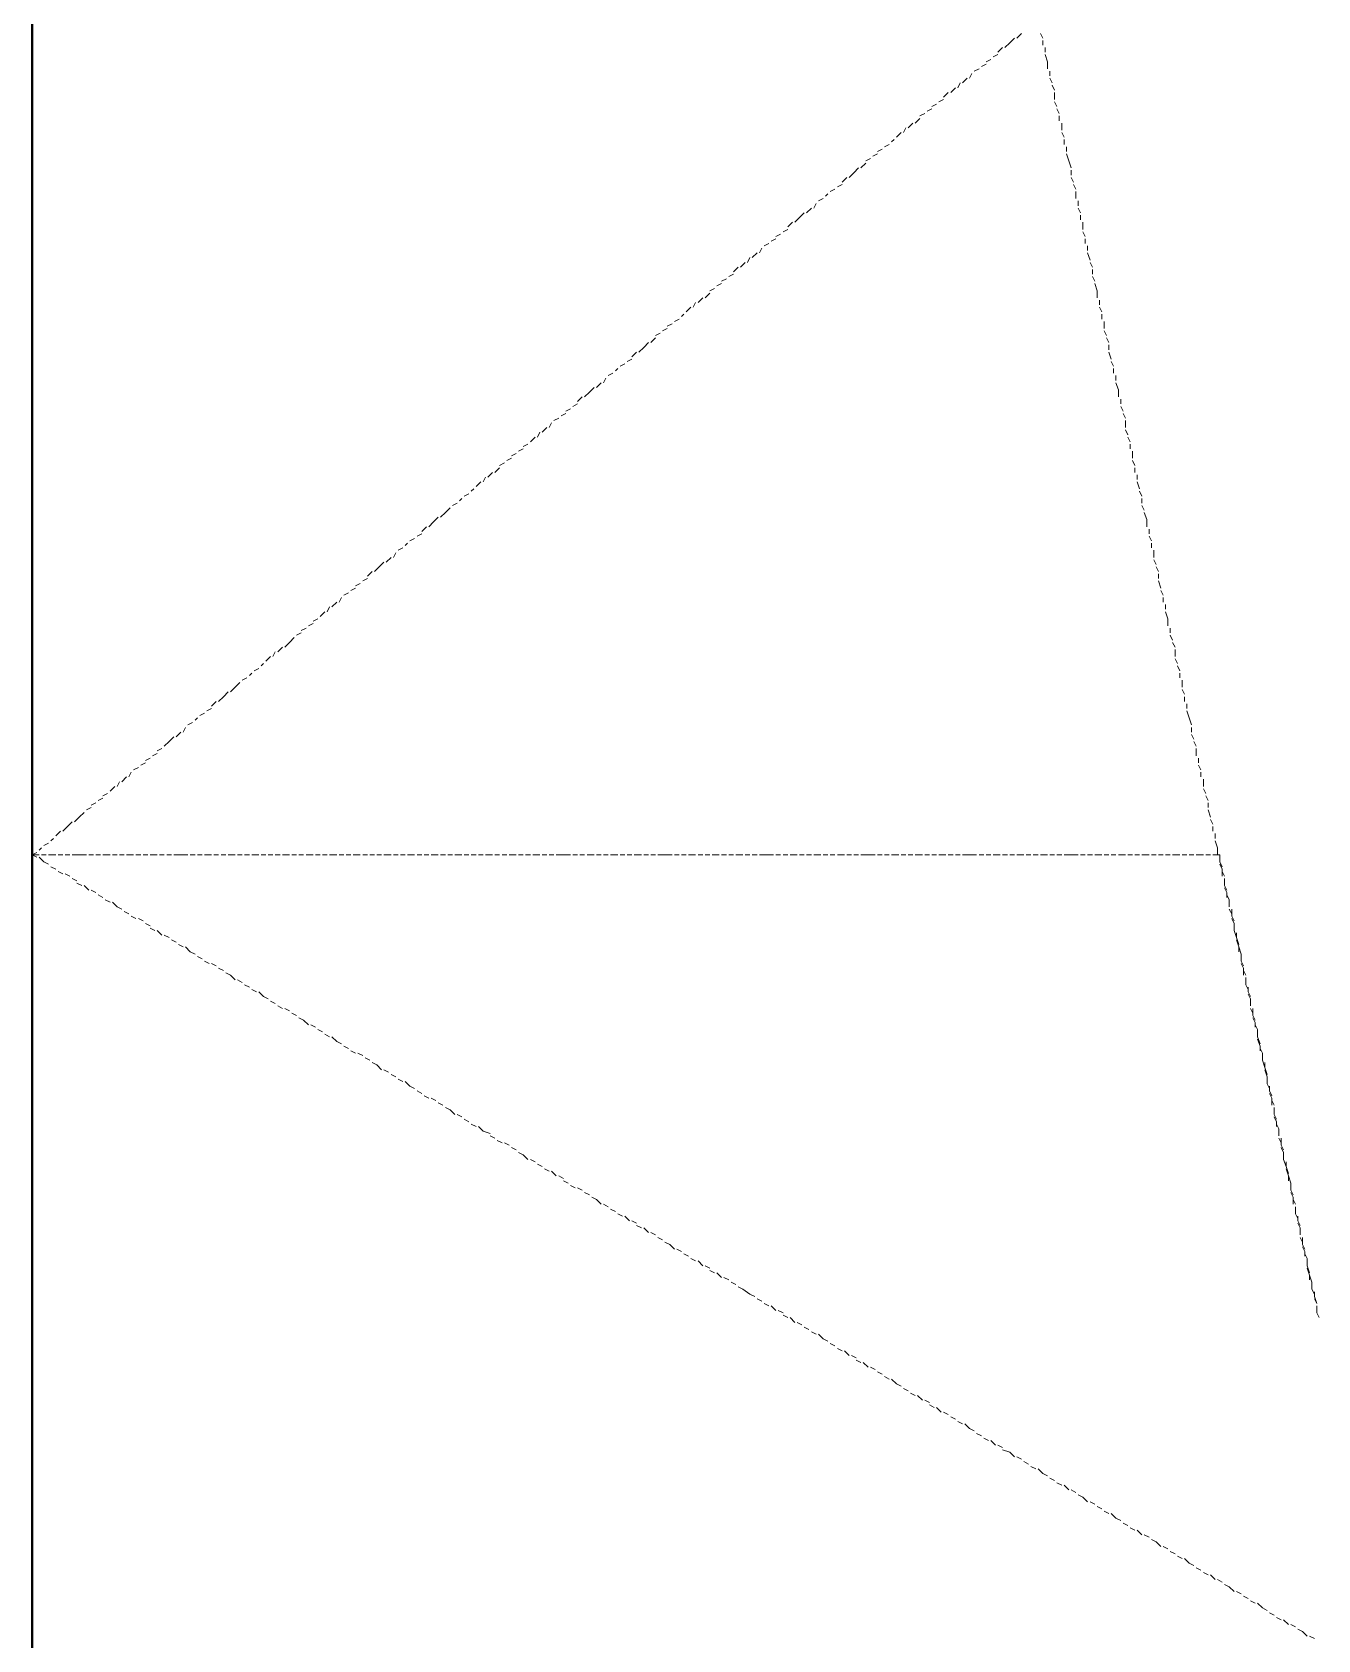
# Model space of a CAD drawing. Extents: x 8 to 21351, y 0 to 420.
# Drawn here: x 15782.57 to 15794.1, y 354.45 to 368.86 of the extents above; entities that cross this region are included whole.
import ezdxf

# ---------------------------------------------------------------- set-up
doc = ezdxf.new("R2010")
doc.units = 0

msp = doc.modelspace()

# ---------------------------------------------------------------- linework, layer by layer
at = {"color": 7, "lineweight": 40}
msp.add_line((15782.573, 397.743), (15782.573, 310.219), dxfattribs=at)
at = {"color": 7, "lineweight": 25}
for p, q in [((15782.573, 381.593), (15782.573, 361.59)), ((15782.573, 360.087), (15782.573, 359.071)), ((15782.573, 356.193), (15782.573, 358.119)), ((15782.573, 357.568), (15782.573, 337.566))]:
    msp.add_line(p, q, dxfattribs=at)
at = {"color": 7, "lineweight": 5}
for p, q in [((15782.573, 368.808), (15782.573, 368.85)), ((15782.573, 368.745), (15782.573, 368.787)), ((15782.573, 368.66), (15782.573, 368.723)), ((15791.273, 368.723), (15791.23, 368.681)), ((15791.336, 368.766), (15791.294, 368.723)), ((15791.378, 368.808), (15791.336, 368.766)), ((15791.442, 368.85), (15791.4, 368.808)), ((15791.632, 368.808), (15791.611, 368.85)), ((15791.632, 368.745), (15791.632, 368.787)), ((15791.654, 368.681), (15791.654, 368.723)), ((15782.573, 368.596), (15782.573, 368.66)), ((15791.167, 368.617), (15791.124, 368.596)), ((15791.23, 368.66), (15791.188, 368.639)), ((15791.675, 368.596), (15791.654, 368.66)), ((15791.675, 368.533), (15791.675, 368.596)), ((15782.573, 368.533), (15782.573, 368.575)), ((15782.573, 368.469), (15782.573, 368.512)), ((15782.573, 368.385), (15782.573, 368.448)), ((15790.955, 368.448), (15790.913, 368.406)), ((15790.997, 368.49), (15790.976, 368.448)), ((15791.061, 368.533), (15791.019, 368.512)), ((15791.124, 368.575), (15791.082, 368.554)), ((15791.696, 368.469), (15791.696, 368.512)), ((15791.717, 368.406), (15791.696, 368.448)), ((15782.573, 368.321), (15782.573, 368.363)), ((15782.573, 368.258), (15782.573, 368.3)), ((15790.786, 368.321), (15790.743, 368.279)), ((15790.849, 368.363), (15790.807, 368.321)), ((15790.892, 368.406), (15790.87, 368.363)), ((15791.738, 368.342), (15791.717, 368.385)), ((15791.738, 368.258), (15791.738, 368.321)), ((15782.573, 368.173), (15782.573, 368.236)), ((15782.573, 368.11), (15782.573, 368.152)), ((15790.638, 368.173), (15790.595, 368.152)), ((15790.68, 368.215), (15790.638, 368.194)), ((15790.743, 368.258), (15790.701, 368.236)), ((15791.759, 368.194), (15791.738, 368.236)), ((15791.781, 368.131), (15791.759, 368.173)), ((15782.573, 368.046), (15782.573, 368.088)), ((15782.573, 367.961), (15782.573, 368.025)), ((15790.405, 368.004), (15790.384, 367.961)), ((15790.468, 368.046), (15790.426, 368.004)), ((15790.532, 368.088), (15790.489, 368.046)), ((15790.574, 368.131), (15790.532, 368.11)), ((15791.781, 368.067), (15791.781, 368.11)), ((15791.802, 367.983), (15791.802, 368.046)), ((15782.573, 367.898), (15782.573, 367.94)), ((15782.573, 367.834), (15782.573, 367.877)), ((15790.299, 367.898), (15790.278, 367.877)), ((15790.362, 367.961), (15790.32, 367.919)), ((15791.823, 367.919), (15791.802, 367.961)), ((15791.823, 367.855), (15791.823, 367.898)), ((15782.573, 367.75), (15782.573, 367.813)), ((15782.573, 367.686), (15782.573, 367.75)), ((15790.087, 367.728), (15790.045, 367.707)), ((15790.151, 367.771), (15790.108, 367.75)), ((15790.193, 367.813), (15790.151, 367.792)), ((15790.257, 367.855), (15790.214, 367.834)), ((15791.844, 367.792), (15791.844, 367.834)), ((15791.865, 367.707), (15791.844, 367.771)), ((15782.573, 367.623), (15782.573, 367.665)), ((15782.573, 367.559), (15782.573, 367.601)), ((15789.939, 367.601), (15789.897, 367.559)), ((15789.981, 367.644), (15789.939, 367.601)), ((15790.045, 367.686), (15790.003, 367.644)), ((15791.886, 367.644), (15791.865, 367.707)), ((15791.886, 367.58), (15791.886, 367.623)), ((15782.573, 367.474), (15782.573, 367.538)), ((15782.573, 367.411), (15782.573, 367.453)), ((15789.77, 367.453), (15789.727, 367.432)), ((15789.833, 367.496), (15789.791, 367.474)), ((15789.876, 367.559), (15789.833, 367.517)), ((15791.908, 367.517), (15791.886, 367.559)), ((15791.929, 367.453), (15791.908, 367.496)), ((15791.929, 367.369), (15791.929, 367.432)), ((15782.573, 367.348), (15782.573, 367.39)), ((15782.573, 367.263), (15782.573, 367.326)), ((15789.558, 367.284), (15789.516, 367.242)), ((15789.6, 367.326), (15789.579, 367.284)), ((15789.664, 367.369), (15789.622, 367.348)), ((15789.706, 367.411), (15789.685, 367.39)), ((15791.95, 367.305), (15791.95, 367.348)), ((15791.971, 367.242), (15791.95, 367.284)), ((15782.573, 367.199), (15782.573, 367.242)), ((15782.573, 367.136), (15782.573, 367.178)), ((15789.389, 367.157), (15789.346, 367.115)), ((15789.452, 367.199), (15789.41, 367.157)), ((15789.495, 367.242), (15789.452, 367.199)), ((15791.971, 367.178), (15791.971, 367.221)), ((15791.992, 367.093), (15791.992, 367.157)), ((15782.573, 367.051), (15782.573, 367.115)), ((15782.573, 366.988), (15782.573, 367.03)), ((15789.241, 367.009), (15789.198, 366.988)), ((15789.283, 367.051), (15789.241, 367.03)), ((15789.346, 367.093), (15789.304, 367.072)), ((15792.013, 367.03), (15791.992, 367.072)), ((15792.013, 366.966), (15792.013, 367.009)), ((15782.573, 366.924), (15782.573, 366.966)), ((15782.573, 366.839), (15782.573, 366.903)), ((15789.071, 366.882), (15789.029, 366.839)), ((15789.114, 366.924), (15789.092, 366.882)), ((15789.177, 366.966), (15789.135, 366.945)), ((15792.035, 366.903), (15792.035, 366.945)), ((15792.056, 366.818), (15792.035, 366.882)), ((15782.573, 366.776), (15782.573, 366.839)), ((15782.573, 366.712), (15782.573, 366.755)), ((15788.902, 366.755), (15788.86, 366.712)), ((15788.965, 366.797), (15788.923, 366.755)), ((15789.008, 366.839), (15788.987, 366.797)), ((15792.077, 366.755), (15792.056, 366.797)), ((15792.077, 366.691), (15792.077, 366.734)), ((15782.573, 366.649), (15782.573, 366.691)), ((15782.573, 366.564), (15782.573, 366.628)), ((15788.69, 366.564), (15788.648, 366.543)), ((15788.754, 366.607), (15788.711, 366.585)), ((15788.796, 366.649), (15788.754, 366.628)), ((15788.86, 366.691), (15788.817, 366.67)), ((15792.098, 366.628), (15792.077, 366.67)), ((15792.119, 366.543), (15792.098, 366.607)), ((15782.573, 366.501), (15782.573, 366.543)), ((15782.573, 366.437), (15782.573, 366.48)), ((15788.521, 366.437), (15788.5, 366.395)), ((15788.584, 366.48), (15788.542, 366.437)), ((15788.648, 366.522), (15788.606, 366.48)), ((15792.119, 366.48), (15792.119, 366.543)), ((15792.14, 366.416), (15792.14, 366.459)), ((15782.573, 366.353), (15782.573, 366.416)), ((15782.573, 366.289), (15782.573, 366.332)), ((15788.373, 366.289), (15788.33, 366.268)), ((15788.415, 366.332), (15788.394, 366.31)), ((15788.479, 366.395), (15788.436, 366.353)), ((15792.162, 366.353), (15792.14, 366.395)), ((15792.162, 366.289), (15792.162, 366.332)), ((15782.573, 366.226), (15782.573, 366.268)), ((15782.573, 366.141), (15782.573, 366.204)), ((15788.203, 366.162), (15788.161, 366.141)), ((15788.267, 366.204), (15788.225, 366.183)), ((15788.309, 366.247), (15788.267, 366.226)), ((15792.183, 366.204), (15792.183, 366.268)), ((15792.204, 366.141), (15792.183, 366.183)), ((15782.573, 366.077), (15782.573, 366.12)), ((15782.573, 366.014), (15782.573, 366.056)), ((15782.573, 365.929), (15782.573, 365.993)), ((15787.992, 365.993), (15787.949, 365.95)), ((15788.055, 366.035), (15788.013, 365.993)), ((15788.098, 366.077), (15788.055, 366.035)), ((15788.161, 366.12), (15788.119, 366.077)), ((15792.225, 366.077), (15792.204, 366.12)), ((15792.225, 366.014), (15792.225, 366.056)), ((15792.246, 365.929), (15792.225, 365.993)), ((15782.573, 365.866), (15782.573, 365.929)), ((15782.573, 365.802), (15782.573, 365.845)), ((15787.822, 365.845), (15787.801, 365.824)), ((15787.886, 365.887), (15787.844, 365.866)), ((15787.949, 365.929), (15787.907, 365.908)), ((15792.267, 365.866), (15792.246, 365.908)), ((15792.267, 365.802), (15792.267, 365.845)), ((15782.573, 365.739), (15782.573, 365.781)), ((15782.573, 365.654), (15782.573, 365.718)), ((15787.674, 365.718), (15787.632, 365.675)), ((15787.717, 365.76), (15787.695, 365.718)), ((15787.78, 365.802), (15787.738, 365.781)), ((15792.289, 365.739), (15792.289, 365.781)), ((15792.31, 365.654), (15792.289, 365.718)), ((15782.573, 365.591), (15782.573, 365.633)), ((15782.573, 365.527), (15782.573, 365.569)), ((15787.505, 365.591), (15787.463, 365.548)), ((15787.568, 365.633), (15787.526, 365.591)), ((15787.611, 365.675), (15787.568, 365.633)), ((15792.31, 365.591), (15792.31, 365.654)), ((15792.331, 365.527), (15792.331, 365.569)), ((15782.573, 365.442), (15782.573, 365.506)), ((15782.573, 365.379), (15782.573, 365.421)), ((15787.357, 365.442), (15787.314, 365.421)), ((15787.399, 365.485), (15787.357, 365.464)), ((15787.463, 365.527), (15787.42, 365.506)), ((15792.352, 365.464), (15792.331, 365.506)), ((15792.373, 365.4), (15792.352, 365.442)), ((15782.573, 365.315), (15782.573, 365.358)), ((15782.573, 365.231), (15782.573, 365.294)), ((15787.124, 365.273), (15787.103, 365.231)), ((15787.187, 365.315), (15787.145, 365.273)), ((15787.23, 365.358), (15787.209, 365.315)), ((15787.293, 365.4), (15787.251, 365.379)), ((15792.373, 365.315), (15792.373, 365.379)), ((15792.394, 365.252), (15792.373, 365.294)), ((15782.573, 365.167), (15782.573, 365.21)), ((15782.573, 365.104), (15782.573, 365.146)), ((15786.976, 365.125), (15786.933, 365.104)), ((15787.018, 365.167), (15786.976, 365.146)), ((15787.082, 365.231), (15787.039, 365.188)), ((15792.416, 365.188), (15792.394, 365.231)), ((15792.416, 365.125), (15792.416, 365.167)), ((15782.573, 365.019), (15782.573, 365.083)), ((15782.573, 364.956), (15782.573, 365.019)), ((15786.806, 364.998), (15786.764, 364.977)), ((15786.87, 365.04), (15786.828, 365.019)), ((15786.912, 365.083), (15786.87, 365.062)), ((15792.437, 365.04), (15792.437, 365.104)), ((15792.458, 364.977), (15792.437, 365.019)), ((15782.573, 364.892), (15782.573, 364.935)), ((15782.573, 364.829), (15782.573, 364.871)), ((15786.637, 364.871), (15786.616, 364.829)), ((15786.701, 364.913), (15786.658, 364.871)), ((15786.764, 364.956), (15786.722, 364.913)), ((15792.458, 364.913), (15792.458, 364.956)), ((15792.479, 364.85), (15792.479, 364.892)), ((15782.573, 364.744), (15782.573, 364.807)), ((15782.573, 364.68), (15782.573, 364.723)), ((15786.489, 364.723), (15786.447, 364.702)), ((15786.531, 364.765), (15786.51, 364.744)), ((15786.595, 364.829), (15786.552, 364.786)), ((15792.5, 364.765), (15792.479, 364.829)), ((15792.521, 364.702), (15792.5, 364.744)), ((15782.573, 364.617), (15782.573, 364.659)), ((15782.573, 364.532), (15782.573, 364.596)), ((15786.277, 364.553), (15786.235, 364.511)), ((15786.32, 364.596), (15786.277, 364.553)), ((15786.383, 364.638), (15786.341, 364.617)), ((15786.425, 364.68), (15786.404, 364.659)), ((15792.521, 364.638), (15792.521, 364.68)), ((15792.543, 364.575), (15792.521, 364.617)), ((15792.564, 364.49), (15792.543, 364.553)), ((15782.573, 364.469), (15782.573, 364.511)), ((15782.573, 364.405), (15782.573, 364.448)), ((15786.108, 364.426), (15786.066, 364.384)), ((15786.171, 364.469), (15786.129, 364.426)), ((15786.214, 364.511), (15786.171, 364.469)), ((15792.564, 364.426), (15792.564, 364.49)), ((15792.585, 364.363), (15792.585, 364.405)), ((15782.573, 364.321), (15782.573, 364.384)), ((15782.573, 364.257), (15782.573, 364.299)), ((15785.939, 364.278), (15785.917, 364.257)), ((15786.002, 364.321), (15785.96, 364.299)), ((15786.066, 364.363), (15786.023, 364.342)), ((15792.606, 364.299), (15792.585, 364.342)), ((15792.606, 364.236), (15792.606, 364.278)), ((15782.573, 364.194), (15782.573, 364.236)), ((15782.573, 364.109), (15782.573, 364.173)), ((15785.79, 364.151), (15785.748, 364.109)), ((15785.833, 364.194), (15785.812, 364.151)), ((15785.896, 364.236), (15785.854, 364.215)), ((15792.627, 364.151), (15792.627, 364.215)), ((15792.648, 364.088), (15792.627, 364.13)), ((15782.573, 364.046), (15782.573, 364.109)), ((15782.573, 363.982), (15782.573, 364.024)), ((15785.621, 364.024), (15785.579, 363.982)), ((15785.685, 364.067), (15785.642, 364.024)), ((15785.727, 364.109), (15785.685, 364.067)), ((15792.67, 364.024), (15792.648, 364.067)), ((15792.67, 363.961), (15792.67, 364.003)), ((15782.573, 363.918), (15782.573, 363.961)), ((15782.573, 363.834), (15782.573, 363.897)), ((15785.409, 363.834), (15785.367, 363.813)), ((15785.473, 363.876), (15785.431, 363.855)), ((15785.515, 363.918), (15785.473, 363.897)), ((15785.579, 363.961), (15785.536, 363.94)), ((15792.691, 363.876), (15792.67, 363.94)), ((15792.712, 363.813), (15792.691, 363.855)), ((15782.573, 363.77), (15782.573, 363.813)), ((15782.573, 363.707), (15782.573, 363.749)), ((15782.573, 363.622), (15782.573, 363.686)), ((15785.24, 363.707), (15785.219, 363.664)), ((15785.304, 363.749), (15785.261, 363.707)), ((15785.346, 363.791), (15785.325, 363.749)), ((15792.712, 363.749), (15792.712, 363.791)), ((15792.733, 363.686), (15792.733, 363.728)), ((15782.573, 363.559), (15782.573, 363.601)), ((15782.573, 363.495), (15782.573, 363.538)), ((15785.092, 363.559), (15785.05, 363.538)), ((15785.134, 363.601), (15785.092, 363.58)), ((15785.198, 363.664), (15785.155, 363.622)), ((15792.754, 363.601), (15792.733, 363.664)), ((15792.754, 363.538), (15792.754, 363.601)), ((15782.573, 363.41), (15782.573, 363.474)), ((15784.923, 363.432), (15784.88, 363.389)), ((15784.986, 363.474), (15784.944, 363.453)), ((15785.028, 363.516), (15784.986, 363.495)), ((15792.775, 363.474), (15792.775, 363.516)), ((15792.797, 363.41), (15792.775, 363.453)), ((15782.573, 363.347), (15782.573, 363.389)), ((15782.573, 363.283), (15782.573, 363.326)), ((15782.573, 363.199), (15782.573, 363.262)), ((15784.711, 363.262), (15784.669, 363.22)), ((15784.753, 363.305), (15784.732, 363.262)), ((15784.817, 363.347), (15784.774, 363.305)), ((15784.88, 363.389), (15784.838, 363.347)), ((15792.818, 363.347), (15792.797, 363.389)), ((15792.818, 363.262), (15792.818, 363.326)), ((15782.573, 363.135), (15782.573, 363.199)), ((15782.573, 363.072), (15782.573, 363.114)), ((15784.542, 363.114), (15784.52, 363.093)), ((15784.605, 363.156), (15784.563, 363.135)), ((15784.647, 363.199), (15784.626, 363.178)), ((15792.839, 363.199), (15792.818, 363.241)), ((15792.86, 363.135), (15792.839, 363.178)), ((15792.86, 363.072), (15792.86, 363.114)), ((15782.573, 363.008), (15782.573, 363.051)), ((15782.573, 362.924), (15782.573, 362.987)), ((15784.393, 362.987), (15784.351, 362.945)), ((15784.436, 363.029), (15784.393, 362.987)), ((15784.499, 363.072), (15784.457, 363.051)), ((15792.881, 362.987), (15792.881, 363.051)), ((15792.902, 362.924), (15792.881, 362.966)), ((15782.573, 362.86), (15782.573, 362.902)), ((15782.573, 362.797), (15782.573, 362.839)), ((15784.224, 362.86), (15784.182, 362.818)), ((15784.288, 362.902), (15784.245, 362.86)), ((15784.33, 362.945), (15784.288, 362.902)), ((15792.902, 362.86), (15792.902, 362.902)), ((15792.924, 362.797), (15792.924, 362.839)), ((15782.573, 362.712), (15782.573, 362.776)), ((15782.573, 362.649), (15782.573, 362.691)), ((15784.012, 362.67), (15783.97, 362.649)), ((15784.055, 362.712), (15784.034, 362.691)), ((15784.118, 362.754), (15784.076, 362.733)), ((15784.182, 362.797), (15784.139, 362.776)), ((15792.945, 362.712), (15792.924, 362.776)), ((15792.966, 362.649), (15792.945, 362.712)), ((15782.573, 362.585), (15782.573, 362.627)), ((15782.573, 362.5), (15782.573, 362.564)), ((15783.843, 362.543), (15783.801, 362.5)), ((15783.907, 362.585), (15783.864, 362.543)), ((15783.949, 362.627), (15783.928, 362.585)), ((15792.966, 362.585), (15792.966, 362.627)), ((15792.987, 362.521), (15792.966, 362.564)), ((15782.573, 362.437), (15782.573, 362.479)), ((15782.573, 362.373), (15782.573, 362.416)), ((15783.695, 362.394), (15783.653, 362.373)), ((15783.737, 362.437), (15783.695, 362.416)), ((15783.801, 362.5), (15783.758, 362.458)), ((15793.008, 362.458), (15792.987, 362.5)), ((15793.008, 362.373), (15793.008, 362.437)), ((15782.573, 362.289), (15782.573, 362.352)), ((15782.573, 362.225), (15782.573, 362.289)), ((15783.526, 362.267), (15783.483, 362.246)), ((15783.589, 362.31), (15783.547, 362.289)), ((15783.631, 362.352), (15783.589, 362.331)), ((15793.029, 362.31), (15793.029, 362.352)), ((15793.051, 362.246), (15793.029, 362.289)), ((15782.573, 362.162), (15782.573, 362.204)), ((15782.573, 362.098), (15782.573, 362.14)), ((15783.314, 362.098), (15783.272, 362.056)), ((15783.356, 362.14), (15783.335, 362.098)), ((15783.42, 362.183), (15783.377, 362.14)), ((15783.462, 362.225), (15783.441, 362.183)), ((15793.051, 362.183), (15793.051, 362.225)), ((15793.072, 362.098), (15793.072, 362.162)), ((15782.573, 362.014), (15782.573, 362.077)), ((15782.573, 361.95), (15782.573, 361.992)), ((15783.145, 361.95), (15783.102, 361.929)), ((15783.208, 361.992), (15783.166, 361.971)), ((15783.25, 362.035), (15783.208, 362.014)), ((15793.093, 362.035), (15793.072, 362.077)), ((15793.114, 361.971), (15793.093, 362.014)), ((15793.114, 361.908), (15793.114, 361.95)), ((15782.573, 361.887), (15782.573, 361.929)), ((15782.573, 361.802), (15782.573, 361.865)), ((15782.996, 361.823), (15782.954, 361.781)), ((15783.039, 361.865), (15782.996, 361.823)), ((15783.102, 361.908), (15783.06, 361.887)), ((15793.135, 361.823), (15793.114, 361.887)), ((15782.573, 361.738), (15782.573, 361.781)), ((15782.573, 361.675), (15782.573, 361.717)), ((15782.827, 361.696), (15782.785, 361.654)), ((15782.891, 361.738), (15782.848, 361.696)), ((15782.933, 361.781), (15782.891, 361.738)), ((15793.156, 361.76), (15793.135, 361.802)), ((15793.156, 361.696), (15793.156, 361.738)), ((15793.178, 361.632), (15793.178, 361.675)), ((15782.573, 361.59), (15782.573, 361.654)), ((15782.573, 361.527), (15782.573, 361.569)), ((15782.658, 361.548), (15782.637, 361.527)), ((15782.721, 361.59), (15782.679, 361.569)), ((15782.764, 361.632), (15782.742, 361.611)), ((15793.199, 361.548), (15793.178, 361.611)), ((15793.199, 361.484), (15793.199, 361.548)), ((15782.615, 361.505), (15782.573, 361.484)), ((15782.573, 361.463), (15782.573, 361.505)), ((15782.573, 361.484), (15782.637, 361.484)), ((15782.573, 361.484), (15782.615, 361.463)), ((15782.573, 361.378), (15782.573, 361.442)), ((15782.573, 361.315), (15782.573, 361.378)), ((15782.637, 361.463), (15782.679, 361.421)), ((15782.658, 361.484), (15782.7, 361.484)), ((15782.679, 361.421), (15782.721, 361.4)), ((15782.721, 361.484), (15782.785, 361.484)), ((15782.742, 361.378), (15782.785, 361.357)), ((15782.806, 361.484), (15782.848, 361.484)), ((15782.869, 361.484), (15782.912, 361.484)), ((15782.933, 361.484), (15782.996, 361.484)), ((15782.996, 361.484), (15783.06, 361.484)), ((15783.081, 361.484), (15783.123, 361.484)), ((15783.145, 361.484), (15783.187, 361.484)), ((15783.208, 361.484), (15783.272, 361.484)), ((15783.293, 361.484), (15783.335, 361.484)), ((15783.356, 361.484), (15783.399, 361.484)), ((15783.42, 361.484), (15783.483, 361.484)), ((15783.504, 361.484), (15783.547, 361.484)), ((15783.568, 361.484), (15783.61, 361.484)), ((15783.631, 361.484), (15783.695, 361.484)), ((15783.716, 361.484), (15783.758, 361.484)), ((15783.78, 361.484), (15783.822, 361.484)), ((15783.843, 361.484), (15783.907, 361.484)), ((15783.907, 361.484), (15783.97, 361.484)), ((15783.991, 361.484), (15784.034, 361.484)), ((15784.055, 361.484), (15784.097, 361.484)), ((15784.118, 361.484), (15784.182, 361.484)), ((15784.203, 361.484), (15784.245, 361.484)), ((15784.266, 361.484), (15784.309, 361.484)), ((15784.33, 361.484), (15784.393, 361.484)), ((15784.415, 361.484), (15784.457, 361.484)), ((15784.478, 361.484), (15784.52, 361.484)), ((15784.542, 361.484), (15784.605, 361.484)), ((15784.626, 361.484), (15784.669, 361.484)), ((15784.69, 361.484), (15784.732, 361.484)), ((15784.753, 361.484), (15784.796, 361.484)), ((15784.817, 361.484), (15784.88, 361.484)), ((15784.901, 361.484), (15784.944, 361.484)), ((15784.965, 361.484), (15785.007, 361.484)), ((15785.028, 361.484), (15785.092, 361.484)), ((15785.113, 361.484), (15785.155, 361.484)), ((15785.177, 361.484), (15785.219, 361.484)), ((15785.24, 361.484), (15785.304, 361.484)), ((15785.325, 361.484), (15785.367, 361.484)), ((15785.388, 361.484), (15785.431, 361.484)), ((15785.452, 361.484), (15785.515, 361.484)), ((15785.536, 361.484), (15785.579, 361.484)), ((15785.6, 361.484), (15785.642, 361.484)), ((15785.663, 361.484), (15785.706, 361.484)), ((15785.727, 361.484), (15785.79, 361.484)), ((15785.812, 361.484), (15785.854, 361.484)), ((15785.875, 361.484), (15785.917, 361.484)), ((15785.939, 361.484), (15786.002, 361.484)), ((15786.023, 361.484), (15786.066, 361.484)), ((15786.087, 361.484), (15786.129, 361.484)), ((15786.15, 361.484), (15786.214, 361.484)), ((15786.235, 361.484), (15786.277, 361.484)), ((15786.298, 361.484), (15786.341, 361.484)), ((15786.362, 361.484), (15786.425, 361.484)), ((15786.447, 361.484), (15786.489, 361.484)), ((15786.51, 361.484), (15786.552, 361.484)), ((15786.574, 361.484), (15786.616, 361.484)), ((15786.637, 361.484), (15786.701, 361.484)), ((15786.722, 361.484), (15786.764, 361.484)), ((15786.785, 361.484), (15786.828, 361.484)), ((15786.849, 361.484), (15786.912, 361.484)), ((15786.933, 361.484), (15786.976, 361.484)), ((15786.997, 361.484), (15787.039, 361.484)), ((15787.06, 361.484), (15787.124, 361.484)), ((15787.145, 361.484), (15787.187, 361.484)), ((15787.209, 361.484), (15787.251, 361.484)), ((15787.272, 361.484), (15787.336, 361.484)), ((15787.336, 361.484), (15787.399, 361.484)), ((15787.42, 361.484), (15787.463, 361.484)), ((15787.484, 361.484), (15787.526, 361.484)), ((15787.547, 361.484), (15787.611, 361.484)), ((15787.632, 361.484), (15787.674, 361.484)), ((15787.695, 361.484), (15787.738, 361.484)), ((15787.759, 361.484), (15787.822, 361.484)), ((15787.844, 361.484), (15787.886, 361.484)), ((15787.907, 361.484), (15787.949, 361.484)), ((15787.971, 361.484), (15788.034, 361.484)), ((15788.055, 361.484), (15788.098, 361.484)), ((15788.119, 361.484), (15788.161, 361.484)), ((15788.182, 361.484), (15788.246, 361.484)), ((15788.246, 361.484), (15788.309, 361.484)), ((15788.33, 361.484), (15788.373, 361.484)), ((15788.394, 361.484), (15788.436, 361.484)), ((15788.457, 361.484), (15788.521, 361.484)), ((15788.542, 361.484), (15788.584, 361.484)), ((15788.606, 361.484), (15788.648, 361.484)), ((15788.669, 361.484), (15788.733, 361.484)), ((15788.754, 361.484), (15788.796, 361.484)), ((15788.817, 361.484), (15788.86, 361.484)), ((15788.881, 361.484), (15788.944, 361.484)), ((15788.965, 361.484), (15789.008, 361.484)), ((15789.029, 361.484), (15789.071, 361.484)), ((15789.092, 361.484), (15789.156, 361.484)), ((15789.156, 361.484), (15789.219, 361.484)), ((15789.241, 361.484), (15789.283, 361.484)), ((15789.304, 361.484), (15789.346, 361.484)), ((15789.368, 361.484), (15789.431, 361.484)), ((15789.452, 361.484), (15789.495, 361.484)), ((15789.516, 361.484), (15789.558, 361.484)), ((15789.579, 361.484), (15789.643, 361.484)), ((15789.664, 361.484), (15789.706, 361.484)), ((15789.727, 361.484), (15789.77, 361.484)), ((15789.791, 361.484), (15789.854, 361.484)), ((15789.876, 361.484), (15789.918, 361.484)), ((15789.939, 361.484), (15789.981, 361.484)), ((15790.003, 361.484), (15790.066, 361.484)), ((15790.066, 361.484), (15790.13, 361.484)), ((15790.151, 361.484), (15790.193, 361.484)), ((15790.214, 361.484), (15790.257, 361.484)), ((15790.278, 361.484), (15790.341, 361.484)), ((15790.362, 361.484), (15790.405, 361.484)), ((15790.426, 361.484), (15790.468, 361.484)), ((15790.489, 361.484), (15790.553, 361.484)), ((15790.574, 361.484), (15790.616, 361.484)), ((15790.638, 361.484), (15790.68, 361.484)), ((15790.701, 361.484), (15790.765, 361.484)), ((15790.786, 361.484), (15790.828, 361.484)), ((15790.849, 361.484), (15790.892, 361.484)), ((15790.913, 361.484), (15790.976, 361.484)), ((15790.976, 361.484), (15791.04, 361.484)), ((15791.061, 361.484), (15791.103, 361.484)), ((15791.124, 361.484), (15791.167, 361.484)), ((15791.188, 361.484), (15791.251, 361.484)), ((15791.273, 361.484), (15791.315, 361.484)), ((15791.336, 361.484), (15791.378, 361.484)), ((15791.4, 361.484), (15791.463, 361.484)), ((15791.484, 361.484), (15791.527, 361.484)), ((15791.548, 361.484), (15791.59, 361.484)), ((15791.611, 361.484), (15791.675, 361.484)), ((15791.696, 361.484), (15791.738, 361.484)), ((15791.759, 361.484), (15791.802, 361.484)), ((15791.823, 361.484), (15791.886, 361.484)), ((15791.886, 361.484), (15791.95, 361.484)), ((15791.971, 361.484), (15792.013, 361.484)), ((15792.035, 361.484), (15792.077, 361.484)), ((15792.098, 361.484), (15792.162, 361.484)), ((15792.183, 361.484), (15792.225, 361.484)), ((15792.246, 361.484), (15792.289, 361.484)), ((15792.31, 361.484), (15792.373, 361.484)), ((15792.394, 361.484), (15792.437, 361.484)), ((15792.458, 361.484), (15792.5, 361.484)), ((15792.521, 361.484), (15792.585, 361.484)), ((15792.606, 361.484), (15792.648, 361.484)), ((15792.67, 361.484), (15792.712, 361.484)), ((15792.733, 361.484), (15792.775, 361.484)), ((15792.797, 361.484), (15792.86, 361.484)), ((15792.881, 361.484), (15792.924, 361.484)), ((15792.945, 361.484), (15792.987, 361.484)), ((15793.008, 361.484), (15793.072, 361.484)), ((15793.093, 361.484), (15793.135, 361.484)), ((15793.156, 361.484), (15793.22, 361.484)), ((15793.22, 361.442), (15793.22, 361.484)), ((15793.22, 361.421), (15793.22, 361.463)), ((15793.241, 361.378), (15793.22, 361.421)), ((15793.241, 361.357), (15793.22, 361.4)), ((15782.573, 361.252), (15782.573, 361.294)), ((15782.573, 361.188), (15782.573, 361.23)), ((15782.806, 361.336), (15782.848, 361.315)), ((15782.869, 361.315), (15782.912, 361.294)), ((15782.933, 361.273), (15782.975, 361.252)), ((15782.975, 361.23), (15783.018, 361.209)), ((15793.241, 361.294), (15793.241, 361.357)), ((15793.262, 361.294), (15793.241, 361.336)), ((15793.262, 361.209), (15793.262, 361.273)), ((15793.262, 361.23), (15793.262, 361.273)), ((15782.573, 361.103), (15782.573, 361.167)), ((15783.039, 361.209), (15783.081, 361.167)), ((15783.102, 361.167), (15783.145, 361.146)), ((15783.166, 361.125), (15783.208, 361.103)), ((15793.283, 361.167), (15793.262, 361.209)), ((15793.283, 361.146), (15793.262, 361.188)), ((15793.283, 361.103), (15793.283, 361.146)), ((15793.305, 361.082), (15793.283, 361.125)), ((15782.573, 361.04), (15782.573, 361.082)), ((15782.573, 360.976), (15782.573, 361.019)), ((15782.573, 360.892), (15782.573, 360.955)), ((15783.229, 361.082), (15783.272, 361.061)), ((15783.293, 361.061), (15783.335, 361.019)), ((15783.335, 361.019), (15783.377, 360.997)), ((15783.399, 360.976), (15783.441, 360.955)), ((15793.305, 361.019), (15793.305, 361.082)), ((15793.305, 361.019), (15793.305, 361.061)), ((15793.326, 360.955), (15793.305, 360.997)), ((15793.326, 360.934), (15793.326, 360.997)), ((15782.573, 360.828), (15782.573, 360.87)), ((15782.573, 360.765), (15782.573, 360.807)), ((15783.462, 360.934), (15783.504, 360.913)), ((15783.526, 360.913), (15783.568, 360.892)), ((15783.589, 360.87), (15783.631, 360.849)), ((15783.631, 360.828), (15783.674, 360.807)), ((15783.695, 360.807), (15783.737, 360.765)), ((15793.347, 360.892), (15793.326, 360.934)), ((15793.347, 360.87), (15793.326, 360.913)), ((15793.347, 360.828), (15793.347, 360.87)), ((15793.347, 360.807), (15793.347, 360.849)), ((15793.368, 360.743), (15793.347, 360.807)), ((15782.573, 360.68), (15782.573, 360.743)), ((15782.573, 360.616), (15782.573, 360.659)), ((15783.758, 360.765), (15783.801, 360.743)), ((15783.822, 360.722), (15783.864, 360.701)), ((15783.885, 360.68), (15783.928, 360.659)), ((15783.949, 360.659), (15783.991, 360.616)), ((15793.368, 360.743), (15793.368, 360.786)), ((15793.389, 360.68), (15793.368, 360.743)), ((15793.389, 360.659), (15793.368, 360.722)), ((15793.41, 360.595), (15793.389, 360.659)), ((15793.389, 360.616), (15793.389, 360.659)), ((15782.573, 360.553), (15782.573, 360.595)), ((15782.573, 360.468), (15782.573, 360.532)), ((15783.991, 360.616), (15784.034, 360.595)), ((15784.055, 360.574), (15784.097, 360.553)), ((15784.118, 360.532), (15784.161, 360.511)), ((15784.182, 360.511), (15784.224, 360.49)), ((15793.41, 360.553), (15793.41, 360.595)), ((15793.41, 360.532), (15793.41, 360.574)), ((15793.432, 360.49), (15793.41, 360.532)), ((15793.432, 360.468), (15793.41, 360.511)), ((15782.573, 360.405), (15782.573, 360.468)), ((15782.573, 360.341), (15782.573, 360.384)), ((15784.245, 360.468), (15784.288, 360.447)), ((15784.309, 360.426), (15784.351, 360.405)), ((15784.351, 360.405), (15784.393, 360.363)), ((15793.432, 360.405), (15793.432, 360.468)), ((15793.453, 360.405), (15793.432, 360.447)), ((15793.453, 360.32), (15793.453, 360.384)), ((15793.453, 360.341), (15793.453, 360.384)), ((15782.573, 360.278), (15782.573, 360.32)), ((15782.573, 360.193), (15782.573, 360.257)), ((15784.415, 360.363), (15784.457, 360.341)), ((15784.478, 360.32), (15784.52, 360.299)), ((15784.542, 360.278), (15784.584, 360.257)), ((15784.605, 360.257), (15784.647, 360.214)), ((15793.474, 360.278), (15793.453, 360.32)), ((15793.474, 360.257), (15793.474, 360.299)), ((15793.495, 360.214), (15793.474, 360.257)), ((15793.495, 360.193), (15793.474, 360.235)), ((15782.573, 360.13), (15782.573, 360.172)), ((15782.573, 360.066), (15782.573, 360.108)), ((15784.647, 360.214), (15784.69, 360.193)), ((15784.711, 360.172), (15784.753, 360.151)), ((15784.774, 360.13), (15784.817, 360.108)), ((15784.838, 360.108), (15784.88, 360.087)), ((15793.495, 360.13), (15793.495, 360.193)), ((15793.495, 360.13), (15793.495, 360.172)), ((15793.516, 360.066), (15793.495, 360.108)), ((15793.516, 360.045), (15793.516, 360.108)), ((15782.573, 359.981), (15782.573, 360.045)), ((15782.573, 359.918), (15782.573, 359.96)), ((15784.901, 360.066), (15784.944, 360.045)), ((15784.965, 360.024), (15785.007, 360.003)), ((15785.007, 360.003), (15785.05, 359.96)), ((15785.071, 359.96), (15785.113, 359.939)), ((15793.537, 360.003), (15793.516, 360.045)), ((15793.537, 359.981), (15793.516, 360.024)), ((15793.537, 359.939), (15793.537, 359.981)), ((15793.559, 359.918), (15793.537, 359.96)), ((15782.573, 359.854), (15782.573, 359.897)), ((15782.573, 359.77), (15782.573, 359.833)), ((15785.134, 359.918), (15785.177, 359.897)), ((15785.198, 359.876), (15785.24, 359.854)), ((15785.261, 359.854), (15785.304, 359.812)), ((15785.304, 359.812), (15785.346, 359.791)), ((15793.559, 359.854), (15793.559, 359.918)), ((15793.559, 359.854), (15793.559, 359.897)), ((15793.58, 359.791), (15793.559, 359.854)), ((15793.58, 359.77), (15793.559, 359.833)), ((15782.573, 359.706), (15782.573, 359.749)), ((15782.573, 359.643), (15782.573, 359.685)), ((15785.367, 359.77), (15785.409, 359.749)), ((15785.431, 359.728), (15785.473, 359.706)), ((15785.494, 359.706), (15785.536, 359.685)), ((15785.558, 359.664), (15785.6, 359.643)), ((15793.58, 359.728), (15793.58, 359.77)), ((15793.601, 359.706), (15793.58, 359.749)), ((15793.601, 359.664), (15793.601, 359.706)), ((15793.601, 359.643), (15793.601, 359.685)), ((15793.622, 359.579), (15793.601, 359.643)), ((15782.573, 359.558), (15782.573, 359.622)), ((15782.573, 359.495), (15782.573, 359.558)), ((15785.621, 359.622), (15785.663, 359.601)), ((15785.663, 359.601), (15785.706, 359.558)), ((15785.727, 359.558), (15785.769, 359.537)), ((15785.79, 359.516), (15785.833, 359.495)), ((15793.622, 359.579), (15793.622, 359.622)), ((15793.643, 359.516), (15793.622, 359.579)), ((15793.643, 359.495), (15793.622, 359.558)), ((15782.573, 359.431), (15782.573, 359.474)), ((15782.573, 359.368), (15782.573, 359.41)), ((15785.854, 359.474), (15785.896, 359.452)), ((15785.917, 359.452), (15785.96, 359.41)), ((15785.96, 359.41), (15786.002, 359.389)), ((15786.023, 359.368), (15786.066, 359.346)), ((15793.643, 359.431), (15793.643, 359.495)), ((15793.643, 359.452), (15793.643, 359.495)), ((15793.664, 359.389), (15793.643, 359.431)), ((15793.664, 359.368), (15793.664, 359.41)), ((15793.686, 359.325), (15793.664, 359.368)), ((15782.573, 359.283), (15782.573, 359.346)), ((15782.573, 359.219), (15782.573, 359.262)), ((15786.087, 359.325), (15786.129, 359.304)), ((15786.15, 359.304), (15786.193, 359.283)), ((15786.214, 359.262), (15786.256, 359.241)), ((15786.277, 359.219), (15786.32, 359.198)), ((15793.686, 359.304), (15793.664, 359.346)), ((15793.686, 359.241), (15793.686, 359.304)), ((15793.707, 359.241), (15793.686, 359.283)), ((15793.707, 359.156), (15793.707, 359.219)), ((15793.707, 359.177), (15793.707, 359.219)), ((15782.573, 359.156), (15782.573, 359.198)), ((15782.573, 359.071), (15782.573, 359.135)), ((15786.32, 359.198), (15786.362, 359.156)), ((15786.383, 359.156), (15786.425, 359.135)), ((15786.447, 359.114), (15786.489, 359.092)), ((15786.51, 359.071), (15786.552, 359.05)), ((15793.728, 359.114), (15793.707, 359.156)), ((15793.728, 359.092), (15793.707, 359.135)), ((15793.728, 359.05), (15793.728, 359.092)), ((15793.749, 359.029), (15793.728, 359.071)), ((15782.573, 359.008), (15782.573, 359.05)), ((15782.573, 358.944), (15782.573, 358.987)), ((15782.573, 358.86), (15782.573, 358.923)), ((15786.574, 359.05), (15786.616, 359.008)), ((15786.616, 359.008), (15786.679, 358.987)), ((15786.679, 358.966), (15786.722, 358.944)), ((15786.743, 358.923), (15786.785, 358.902)), ((15793.749, 358.966), (15793.749, 359.029)), ((15793.749, 358.966), (15793.749, 359.008)), ((15793.77, 358.902), (15793.749, 358.944)), ((15793.77, 358.881), (15793.77, 358.944)), ((15782.573, 358.796), (15782.573, 358.839)), ((15786.806, 358.902), (15786.849, 358.881)), ((15786.87, 358.86), (15786.912, 358.839)), ((15786.933, 358.817), (15786.976, 358.796)), ((15786.976, 358.796), (15787.018, 358.754)), ((15793.791, 358.839), (15793.77, 358.881)), ((15793.791, 358.817), (15793.77, 358.86)), ((15793.791, 358.775), (15793.791, 358.817)), ((15793.791, 358.754), (15793.791, 358.796)), ((15782.573, 358.733), (15782.573, 358.775)), ((15782.573, 358.648), (15782.573, 358.711)), ((15782.573, 358.584), (15782.573, 358.648)), ((15787.039, 358.754), (15787.082, 358.733)), ((15787.103, 358.711), (15787.145, 358.69)), ((15787.166, 358.669), (15787.209, 358.648)), ((15787.23, 358.648), (15787.272, 358.606)), ((15793.813, 358.69), (15793.791, 358.754)), ((15793.813, 358.69), (15793.813, 358.733)), ((15793.834, 358.627), (15793.813, 358.69)), ((15793.834, 358.606), (15793.813, 358.669)), ((15782.573, 358.521), (15782.573, 358.563)), ((15782.573, 358.457), (15782.573, 358.5)), ((15787.293, 358.606), (15787.336, 358.584)), ((15787.336, 358.563), (15787.378, 358.542)), ((15787.399, 358.521), (15787.441, 358.5)), ((15787.463, 358.5), (15787.505, 358.479)), ((15793.855, 358.542), (15793.834, 358.606)), ((15793.834, 358.563), (15793.834, 358.606)), ((15793.855, 358.5), (15793.855, 358.542)), ((15793.855, 358.479), (15793.855, 358.521)), ((15782.573, 358.373), (15782.573, 358.436)), ((15782.573, 358.309), (15782.573, 358.352)), ((15787.526, 358.457), (15787.568, 358.436)), ((15787.59, 358.415), (15787.632, 358.394)), ((15787.632, 358.394), (15787.674, 358.352)), ((15787.695, 358.352), (15787.738, 358.33)), ((15793.876, 358.436), (15793.855, 358.479)), ((15793.876, 358.415), (15793.855, 358.457)), ((15793.876, 358.352), (15793.876, 358.415)), ((15793.897, 358.352), (15793.876, 358.394)), ((15782.573, 358.246), (15782.573, 358.288)), ((15782.573, 358.161), (15782.573, 358.225)), ((15787.759, 358.309), (15787.801, 358.288)), ((15787.822, 358.267), (15787.865, 358.246)), ((15787.886, 358.246), (15787.928, 358.204)), ((15787.949, 358.204), (15787.992, 358.182)), ((15793.897, 358.267), (15793.897, 358.33)), ((15793.897, 358.288), (15793.897, 358.33)), ((15793.918, 358.225), (15793.897, 358.267)), ((15793.918, 358.204), (15793.918, 358.246)), ((15793.94, 358.161), (15793.918, 358.204)), ((15782.573, 358.098), (15782.573, 358.14)), ((15782.573, 358.034), (15782.573, 358.077)), ((15787.992, 358.161), (15788.034, 358.14)), ((15788.055, 358.14), (15788.098, 358.098)), ((15788.119, 358.098), (15788.161, 358.077)), ((15793.94, 358.14), (15793.918, 358.182)), ((15793.94, 358.077), (15793.94, 358.14)), ((15793.94, 358.077), (15793.94, 358.119)), ((15782.573, 357.949), (15782.573, 358.013)), ((15782.573, 357.886), (15782.573, 357.928)), ((15788.182, 358.055), (15788.225, 358.034)), ((15788.246, 358.013), (15788.288, 357.992)), ((15788.288, 357.992), (15788.33, 357.949)), ((15788.352, 357.949), (15788.394, 357.928)), ((15793.961, 358.013), (15793.94, 358.055)), ((15793.961, 357.992), (15793.961, 358.055)), ((15793.982, 357.949), (15793.961, 357.992)), ((15793.982, 357.928), (15793.961, 357.971)), ((15793.982, 357.886), (15793.982, 357.928)), ((15782.573, 357.822), (15782.573, 357.865)), ((15782.573, 357.738), (15782.573, 357.801)), ((15788.415, 357.907), (15788.457, 357.886)), ((15788.479, 357.865), (15788.521, 357.844)), ((15788.542, 357.844), (15788.584, 357.801)), ((15788.606, 357.801), (15788.648, 357.78)), ((15794.003, 357.865), (15793.982, 357.907)), ((15794.003, 357.801), (15794.003, 357.865)), ((15794.003, 357.801), (15794.003, 357.844)), ((15794.024, 357.738), (15794.003, 357.801)), ((15794.024, 357.717), (15794.003, 357.78)), ((15782.573, 357.674), (15782.573, 357.738)), ((15782.573, 357.611), (15782.573, 357.653)), ((15788.648, 357.759), (15788.69, 357.738)), ((15788.711, 357.738), (15788.754, 357.695)), ((15788.775, 357.695), (15788.817, 357.674)), ((15788.838, 357.653), (15788.881, 357.632)), ((15794.045, 357.653), (15794.024, 357.717)), ((15794.024, 357.674), (15794.024, 357.717)), ((15794.045, 357.611), (15794.045, 357.653)), ((15794.045, 357.59), (15794.045, 357.632)), ((15782.573, 357.547), (15782.573, 357.59)), ((15782.573, 357.463), (15782.573, 357.526)), ((15788.902, 357.611), (15788.944, 357.59)), ((15788.944, 357.59), (15789.008, 357.547)), ((15789.008, 357.547), (15789.05, 357.526)), ((15789.071, 357.505), (15789.114, 357.484)), ((15794.067, 357.547), (15794.045, 357.59)), ((15794.067, 357.526), (15794.067, 357.568)), ((15794.088, 357.463), (15794.067, 357.526)), ((15794.088, 357.463), (15794.067, 357.505)), ((15782.573, 357.399), (15782.573, 357.442)), ((15782.573, 357.336), (15782.573, 357.378)), ((15789.135, 357.463), (15789.177, 357.442)), ((15789.198, 357.442), (15789.241, 357.399)), ((15789.262, 357.399), (15789.304, 357.378)), ((15789.304, 357.357), (15789.346, 357.336)), ((15789.368, 357.336), (15789.41, 357.293)), ((15794.088, 357.378), (15794.088, 357.442)), ((15794.088, 357.399), (15794.088, 357.442)), ((15794.109, 357.336), (15794.088, 357.378)), ((15782.573, 357.251), (15782.573, 357.315)), ((15782.573, 357.187), (15782.573, 357.23)), ((15789.431, 357.293), (15789.473, 357.272)), ((15789.495, 357.251), (15789.537, 357.23)), ((15789.558, 357.209), (15789.6, 357.187)), ((15782.573, 357.124), (15782.573, 357.166)), ((15782.573, 357.039), (15782.573, 357.103)), ((15789.622, 357.187), (15789.664, 357.145)), ((15789.664, 357.145), (15789.706, 357.124)), ((15789.727, 357.103), (15789.77, 357.082)), ((15789.791, 357.06), (15789.833, 357.039)), ((15782.573, 356.976), (15782.573, 357.018)), ((15782.573, 356.912), (15782.573, 356.955)), ((15789.854, 357.039), (15789.897, 356.997)), ((15789.918, 356.997), (15789.96, 356.976)), ((15789.96, 356.955), (15790.003, 356.933)), ((15790.024, 356.933), (15790.066, 356.891)), ((15782.573, 356.828), (15782.573, 356.891)), ((15782.573, 356.764), (15782.573, 356.828)), ((15790.087, 356.891), (15790.13, 356.87)), ((15790.151, 356.849), (15790.193, 356.828)), ((15790.214, 356.807), (15790.257, 356.785)), ((15790.278, 356.785), (15790.32, 356.743)), ((15782.573, 356.701), (15782.573, 356.743)), ((15782.573, 356.637), (15782.573, 356.68)), ((15782.573, 356.553), (15782.573, 356.616)), ((15790.32, 356.743), (15790.362, 356.722)), ((15790.384, 356.701), (15790.426, 356.68)), ((15790.447, 356.658), (15790.489, 356.637)), ((15790.511, 356.637), (15790.553, 356.595)), ((15782.573, 356.489), (15782.573, 356.531)), ((15790.574, 356.595), (15790.616, 356.574)), ((15790.616, 356.553), (15790.659, 356.531)), ((15790.68, 356.531), (15790.722, 356.489)), ((15790.743, 356.489), (15790.786, 356.468)), ((15782.573, 356.425), (15782.573, 356.468)), ((15782.573, 356.341), (15782.573, 356.404)), ((15790.807, 356.447), (15790.849, 356.425)), ((15790.87, 356.404), (15790.913, 356.383)), ((15790.934, 356.383), (15790.976, 356.341)), ((15790.976, 356.341), (15791.019, 356.32)), ((15782.573, 356.277), (15782.573, 356.32)), ((15782.573, 356.214), (15782.573, 356.256)), ((15782.573, 356.129), (15782.573, 356.193)), ((15791.04, 356.298), (15791.082, 356.277)), ((15791.103, 356.256), (15791.146, 356.235)), ((15791.167, 356.235), (15791.209, 356.193)), ((15791.23, 356.193), (15791.273, 356.171)), ((15782.573, 356.066), (15782.573, 356.108)), ((15782.573, 356.002), (15782.573, 356.045)), ((15791.273, 356.15), (15791.336, 356.129)), ((15791.336, 356.129), (15791.378, 356.087)), ((15791.4, 356.087), (15791.442, 356.066)), ((15791.463, 356.045), (15791.505, 356.023)), ((15782.573, 355.918), (15782.573, 355.981)), ((15782.573, 355.854), (15782.573, 355.918)), ((15791.527, 356.002), (15791.569, 355.981)), ((15791.59, 355.981), (15791.632, 355.939)), ((15791.632, 355.939), (15791.675, 355.918)), ((15791.696, 355.896), (15791.738, 355.875)), ((15782.573, 355.791), (15782.573, 355.833)), ((15782.573, 355.727), (15782.573, 355.769)), ((15791.759, 355.854), (15791.802, 355.833)), ((15791.823, 355.833), (15791.865, 355.791)), ((15791.886, 355.791), (15791.929, 355.769)), ((15782.573, 355.642), (15782.573, 355.706)), ((15782.573, 355.579), (15782.573, 355.621)), ((15791.95, 355.748), (15791.992, 355.727)), ((15791.992, 355.727), (15792.035, 355.685)), ((15792.056, 355.685), (15792.098, 355.663)), ((15792.119, 355.642), (15792.162, 355.621)), ((15782.573, 355.515), (15782.573, 355.558)), ((15782.573, 355.431), (15782.573, 355.494)), ((15792.183, 355.6), (15792.225, 355.579)), ((15792.246, 355.579), (15792.289, 355.536)), ((15792.289, 355.536), (15792.331, 355.515)), ((15792.352, 355.494), (15792.394, 355.473)), ((15782.573, 355.367), (15782.573, 355.409)), ((15782.573, 355.304), (15782.573, 355.346)), ((15792.416, 355.452), (15792.458, 355.431)), ((15792.479, 355.431), (15792.521, 355.388)), ((15792.543, 355.388), (15792.585, 355.367)), ((15792.606, 355.346), (15792.648, 355.325)), ((15792.648, 355.325), (15792.691, 355.282)), ((15782.573, 355.219), (15782.573, 355.282)), ((15782.573, 355.156), (15782.573, 355.198)), ((15792.712, 355.282), (15792.754, 355.261)), ((15792.775, 355.24), (15792.818, 355.219)), ((15792.839, 355.198), (15792.881, 355.177)), ((15792.902, 355.177), (15792.945, 355.134)), ((15782.573, 355.092), (15782.573, 355.134)), ((15782.573, 355.007), (15782.573, 355.071)), ((15792.945, 355.134), (15792.987, 355.113)), ((15793.008, 355.092), (15793.051, 355.071)), ((15793.072, 355.05), (15793.114, 355.029)), ((15782.573, 354.944), (15782.573, 355.007)), ((15782.573, 354.88), (15782.573, 354.923)), ((15793.135, 355.029), (15793.178, 354.986)), ((15793.199, 354.986), (15793.241, 354.965)), ((15793.262, 354.944), (15793.305, 354.923)), ((15793.305, 354.923), (15793.347, 354.88)), ((15782.573, 354.817), (15782.573, 354.859)), ((15782.573, 354.732), (15782.573, 354.796)), ((15793.368, 354.88), (15793.41, 354.859)), ((15793.432, 354.838), (15793.474, 354.817)), ((15793.495, 354.796), (15793.537, 354.774)), ((15793.559, 354.774), (15793.601, 354.732)), ((15782.573, 354.669), (15782.573, 354.711)), ((15782.573, 354.605), (15782.573, 354.647)), ((15793.601, 354.732), (15793.643, 354.711)), ((15793.664, 354.69), (15793.707, 354.669)), ((15793.728, 354.647), (15793.77, 354.626)), ((15793.791, 354.626), (15793.834, 354.584)), ((15782.573, 354.521), (15782.573, 354.584)), ((15782.573, 354.457), (15782.573, 354.499)), ((15793.855, 354.584), (15793.897, 354.563)), ((15793.918, 354.542), (15793.961, 354.521)), ((15793.961, 354.521), (15794.003, 354.478)), ((15794.024, 354.478), (15794.067, 354.457))]:
    msp.add_line(p, q, dxfattribs=at)

doc.saveas('drawing.dxf')
